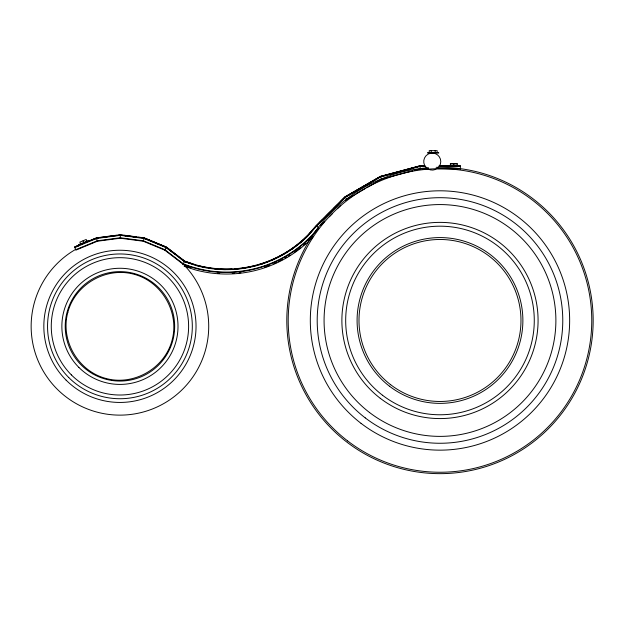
<?xml version="1.0" encoding="UTF-8"?>
<svg xmlns="http://www.w3.org/2000/svg" width="623" height="623" viewBox="0 0 623 623"><rect width="100%" height="100%" fill="white"/><g stroke="black" fill="none" stroke-linecap="round" stroke-linejoin="round"><path stroke-width="0.93" d="M143.298 241.241L144.201 237.854L120.317 234.707L96.425 237.854L74.589 246.903L75.92 250.111L97.336 241.241L120.317 238.22L143.298 241.241L164.706 250.111L183.092 264.222A117.739 117.739 0 0 0 318.836 227.886M182.835 264.705L184.751 261.115L166.458 247.074L144.201 237.854M164.706 250.111L166.458 247.074M424.722 165.788L419.91 165.788L380.396 176.371L344.978 196.829L316.297 225.503L308.05 234.848A114.258 114.258 0 0 1 195.918 264.868L184.751 261.115M312.738 230.051L308.338 235.128A114.601 114.601 0 0 1 304.935 238.368M313.533 236.172L311.617 238.344A119.25 119.25 0 0 1 194.578 269.681L184.12 266.161M345.072 196.954L316.414 225.612L308.206 234.996A114.468 114.468 0 0 1 257.042 265.118M326.094 216.189L330.182 212.1M337.689 204.601L333.593 208.689L337.035 205.325M340.415 201.875L344.503 197.779L341.131 201.229M326.81 215.55L329.544 212.817M320.526 225.549L324.575 221.5M329.294 216.781L332.666 213.409M337.393 208.689L340.765 205.317M345.485 200.59L346.832 199.243L354.277 194.944M345.921 196.471L380.458 176.519L419.933 165.944L424.746 165.998M345.952 196.51L380.482 176.574L419.941 165.998M346.03 196.611L351.107 193.745M352.758 192.725L358.677 189.369M360.335 188.356L370.436 182.523M372.141 181.597L378.005 178.147M352.883 192.912L354.565 191.939M368.014 184.182L369.696 183.209M355.928 193.994L365.023 188.738M366.682 187.788L381.564 179.19L412.924 170.788M78.654 244.66L88.871 240.369M78.88 245.189L88.918 240.969M74.651 247.051L79.02 245.244M89.502 240.953L96.472 238.009L116.501 235.377M79.082 245.407L75.593 246.856L79.098 245.462M74.83 247.471L96.588 238.453L120.317 235.33L144.045 238.453L166.154 247.611L184.463 261.66L195.754 265.46A114.873 114.873 0 0 0 308.494 235.276L316.749 225.923L345.352 197.32L380.637 176.948L419.988 166.403L425.758 166.403M75.749 249.691L97.219 240.797L120.317 237.76L143.415 240.797L164.939 249.714L183.31 263.817A117.28 117.28 0 0 0 318.493 227.566L316.297 225.503M380.528 176.691L386.182 175.234M388.043 174.681L395.566 172.719M397.427 172.166L404.934 170.157M406.827 169.705L419.957 166.131M400.301 171.629L403.112 170.873M409.677 169.113L412.488 168.366M414.77 170.297L420.307 168.81L427.939 168.81M118.409 235.175L122.225 235.175M96.518 238.188L98.434 237.986M100.326 237.69L103.192 237.363M105.085 237.059L107.943 236.685M109.85 236.483L112.701 236.055M114.609 235.86L116.509 235.556M457.726 165.811C467.141 165.375 440.477 165.375 449.892 165.811M457.243 166.364L457.243 163.701L453.809 163.623L450.374 163.701L450.374 166.364M457.243 163.857L450.374 163.857M450.374 165.578L457.243 165.578M451.036 166.03L456.581 166.03M427.658 152.534L438.732 152.534M427.658 153.102L438.732 153.102M439.168 165.788L460.358 165.788L460.358 169.464M439.176 165.944L460.358 165.998M439.215 166.403L460.358 166.403M437.471 168.81L460.358 168.81M124.133 235.377L136.53 237.005M138.423 237.308L144.162 238.009L165.492 246.848L144.147 238.064M126.025 235.806L124.125 235.556L126.025 235.86M127.933 236.055L130.783 236.436M132.691 236.685L135.549 237.059M138.399 237.433L140.307 237.69M142.208 237.939L144.115 238.188L142.2 237.986M127.925 236.109L130.783 236.483M132.683 236.74L135.534 237.114M185.514 261.59L195.856 265.071M185.452 261.707L191.502 263.739M185.428 261.753L191.487 263.794M186.059 266.309L190.381 267.765M145.003 238.554L165.399 247.004M166.38 247.214L184.649 261.302M166.286 247.378L175.437 254.394M180.016 257.906L184.587 261.419L180.748 258.537M167.789 248.593L175.413 254.441M344.978 196.829L346.832 199.243M86.932 241.187L86.2 239.458L79.869 242.121L80.601 243.85M83.038 240.79L83.762 242.518M380.396 176.371L381.564 179.19M96.425 237.854L97.336 241.241M419.91 165.788L420.369 169.261M453.809 163.623L453.809 165.492M437.159 152.534L437.159 150.657L429.231 150.657L429.231 152.534M435.173 150.657L435.173 152.534M431.209 150.657L431.209 152.534M120.317 234.707L120.317 238.22M256.139 265.367A114.468 114.468 0 0 1 234.887 268.957M232.075 269.128A114.468 114.468 0 0 1 219.88 269.066M218.011 268.941A114.468 114.468 0 0 1 214.273 268.599M212.404 268.388A114.468 114.468 0 0 1 208.689 267.859M207.763 267.711A114.468 114.468 0 0 1 196.759 265.32M302.856 240.276A114.601 114.601 0 0 1 289.461 250.563M288.675 251.077A114.601 114.601 0 0 1 283.862 254.02M282.227 254.947A114.601 114.601 0 0 1 278.917 256.715M276.394 257.969A114.601 114.601 0 0 1 271.254 260.297M267.773 261.707A114.601 114.601 0 0 1 259.783 264.456M256.17 265.491A114.601 114.601 0 0 1 252.525 266.403M250.687 266.815A114.601 114.601 0 0 1 242.37 268.287M239.575 268.645A114.601 114.601 0 0 1 236.763 268.934M232.083 269.253A114.601 114.601 0 0 1 219.872 269.198M216.126 268.918A114.601 114.601 0 0 1 214.257 268.731M210.527 268.264A114.601 114.601 0 0 1 208.666 267.983M206.82 267.68A114.601 114.601 0 0 1 196.728 265.445M311.274 238.009A118.736 118.736 0 0 1 308.502 240.743M305.636 243.391A118.736 118.736 0 0 1 303.432 245.306M300.426 247.775A118.736 118.736 0 0 1 294.173 252.424M290.116 255.111A118.736 118.736 0 0 1 288.465 256.139M286.79 257.143A118.736 118.736 0 0 1 285.108 258.117M282.546 259.526A118.736 118.736 0 0 1 280.825 260.43M279.953 260.866A118.736 118.736 0 0 1 278.208 261.73M276.448 262.563A118.736 118.736 0 0 1 273.785 263.755M269.276 265.6A118.736 118.736 0 0 1 264.705 267.259M241.015 272.672A118.736 118.736 0 0 1 239.076 272.89M234.225 273.302A118.736 118.736 0 0 1 232.286 273.411M219.631 273.349A118.736 118.736 0 0 1 217.692 273.217M307.793 235.915A114.827 114.827 0 0 1 305.091 238.531M301.594 241.685A114.827 114.827 0 0 1 299.437 243.5M293.464 248.086A114.827 114.827 0 0 1 291.922 249.177M262.54 263.817A114.827 114.827 0 0 1 259.846 264.674M225.503 269.611A114.827 114.827 0 0 1 219.864 269.416M183.388 264.245A88.785 88.785 0 0 1 176.511 394.764A88.785 88.785 0 0 1 47.021 377.008A88.785 88.785 0 0 1 75.539 249.457M436.139 167.346A153.18 153.18 0 0 1 575.722 391.462A153.18 153.18 0 0 1 312.022 404.677A153.18 153.18 0 0 1 428.492 167.727M67.814 312.38C60.166 340.228 78.023 371.168 105.972 378.465C133.82 386.12 164.76 368.255 172.057 340.314C179.704 312.458 161.848 281.526 133.898 274.221C106.05 266.574 75.11 284.438 67.814 312.38M322.683 219.6L319.28 223.011L322.722 219.639M95.646 238.547L93.029 239.629L95.662 238.601M92.578 373.738A54.723 54.723 0 0 0 174.658 326.343A54.723 54.723 0 0 0 92.578 278.956A54.723 54.723 0 0 0 92.578 373.738M78.872 367.406A58.071 58.071 0 0 0 176.029 341.373A58.071 58.071 0 0 0 104.905 270.25A58.071 58.071 0 0 0 78.872 367.406M71.38 374.906A68.67 68.67 0 0 0 186.269 344.122A68.67 68.67 0 0 0 102.164 260.017A68.67 68.67 0 0 0 71.38 374.906M68.748 377.53A72.385 72.385 0 0 0 189.851 345.08A72.385 72.385 0 0 0 101.199 256.427A72.385 72.385 0 0 0 68.748 377.53M66.124 380.155A76.099 76.099 0 0 0 193.442 346.038A76.099 76.099 0 0 0 100.241 252.837A76.099 76.099 0 0 0 66.124 380.155M427.993 168.958A8.527 8.527 0 0 0 440.78 161.575A8.527 8.527 0 0 0 427.993 154.193A8.527 8.527 0 0 0 427.993 168.958M361.044 423.352A129.67 129.67 0 0 0 568.542 337.401A129.67 129.67 0 0 0 390.356 200.676A129.67 129.67 0 0 0 361.044 423.352M365.234 417.885A122.786 122.786 0 0 0 561.72 336.506A122.786 122.786 0 0 0 392.996 207.038A122.786 122.786 0 0 0 365.234 417.885M347.587 440.882A151.771 151.771 0 0 0 590.456 340.283A151.771 151.771 0 0 0 381.899 180.257A151.771 151.771 0 0 0 347.587 440.882M369.423 412.426A115.901 115.901 0 0 0 554.891 335.602A115.901 115.901 0 0 0 395.628 213.393A115.901 115.901 0 0 0 369.423 412.426M380.264 398.299A98.091 98.091 0 0 0 537.236 333.282A98.091 98.091 0 0 0 402.442 229.848A98.091 98.091 0 0 0 380.264 398.299M382.577 395.286A94.291 94.291 0 0 0 533.467 332.783A94.291 94.291 0 0 0 403.899 233.36A94.291 94.291 0 0 0 382.577 395.286M389.515 386.237A82.898 82.898 0 0 0 522.167 331.296A82.898 82.898 0 0 0 408.26 243.889A82.898 82.898 0 0 0 389.515 386.237M390.676 384.734A80.998 80.998 0 0 0 520.283 331.047A80.998 80.998 0 0 0 408.984 245.649A80.998 80.998 0 0 0 390.676 384.734"/></g></svg>
